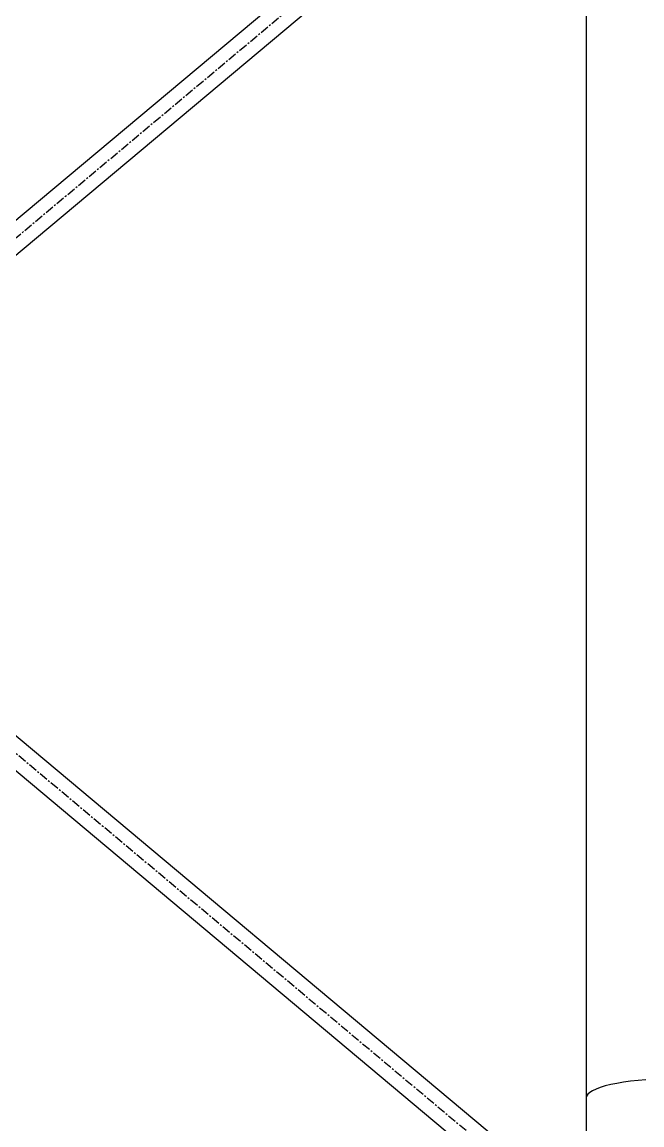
# Model space of a CAD drawing. Header units: millimetres. Extents: x 5143 to 30813, y 232 to 21408.
# Drawn here: x 11253 to 11814, y 17630 to 18629 of the extents above; entities that cross this region are included whole.
import ezdxf

# ---------------------------------------------------------------- set-up
doc = ezdxf.new("R2010")
doc.units = ezdxf.units.MM
doc.header["$LTSCALE"] = 0.25
doc.linetypes.add('CENTER', pattern=[50.8, 31.75, -6.35, 6.35, -6.35])
doc.linetypes.add('XKITLINE00', pattern=[0])

msp = doc.modelspace()

# ---------------------------------------------------------------- linework, layer by layer
at = {"color": 8, "linetype": 'CENTER'}
for p, q in [((10096.38, 17470.27), (11840, 18930.27)), ((11840, 17470.27), (10096.38, 18930.27))]:
    msp.add_line(p, q, dxfattribs=at)
at = {"color": 8, "linetype": 'XKITLINE00'}
for p, q in [((11763.8, 17549.97), (10139.31, 18910.22)), ((11763.8, 17518.19), (10108.48, 18904.26)), ((11763.8, 18882.36), (10968.19, 18216.16)), ((11763.8, 18850.58), (10987.16, 18200.27)), ((11763.8, 18857.43), (11763.8, 17654.86)), ((11804.07, 17669.87), (11797.66, 17669.02)), ((11810.83, 17670.59), (11804.07, 17669.87)), ((11817.88, 17671.15), (11810.83, 17670.59)), ((11769.6, 17661.38), (11767.08, 17659.8)), ((11772.79, 17662.89), (11769.6, 17661.38)), ((11776.64, 17664.32), (11772.79, 17662.89)), ((11781.09, 17665.66), (11776.64, 17664.32)), ((11786.11, 17666.9), (11781.09, 17665.66)), ((11791.65, 17668.02), (11786.11, 17666.9)), ((11797.66, 17669.02), (11791.65, 17668.02)), ((11764.16, 17656.53), (11763.8, 17654.86)), ((11764.16, 17656.53), (11763.8, 17654.86)), ((11763.8, 17654.86), (11763.8, 17544.98)), ((11765.26, 17658.18), (11764.16, 17656.53)), ((11765.26, 17658.18), (11764.16, 17656.53)), ((11767.08, 17659.8), (11765.26, 17658.18))]:
    msp.add_line(p, q, dxfattribs=at)

doc.saveas('drawing.dxf')
